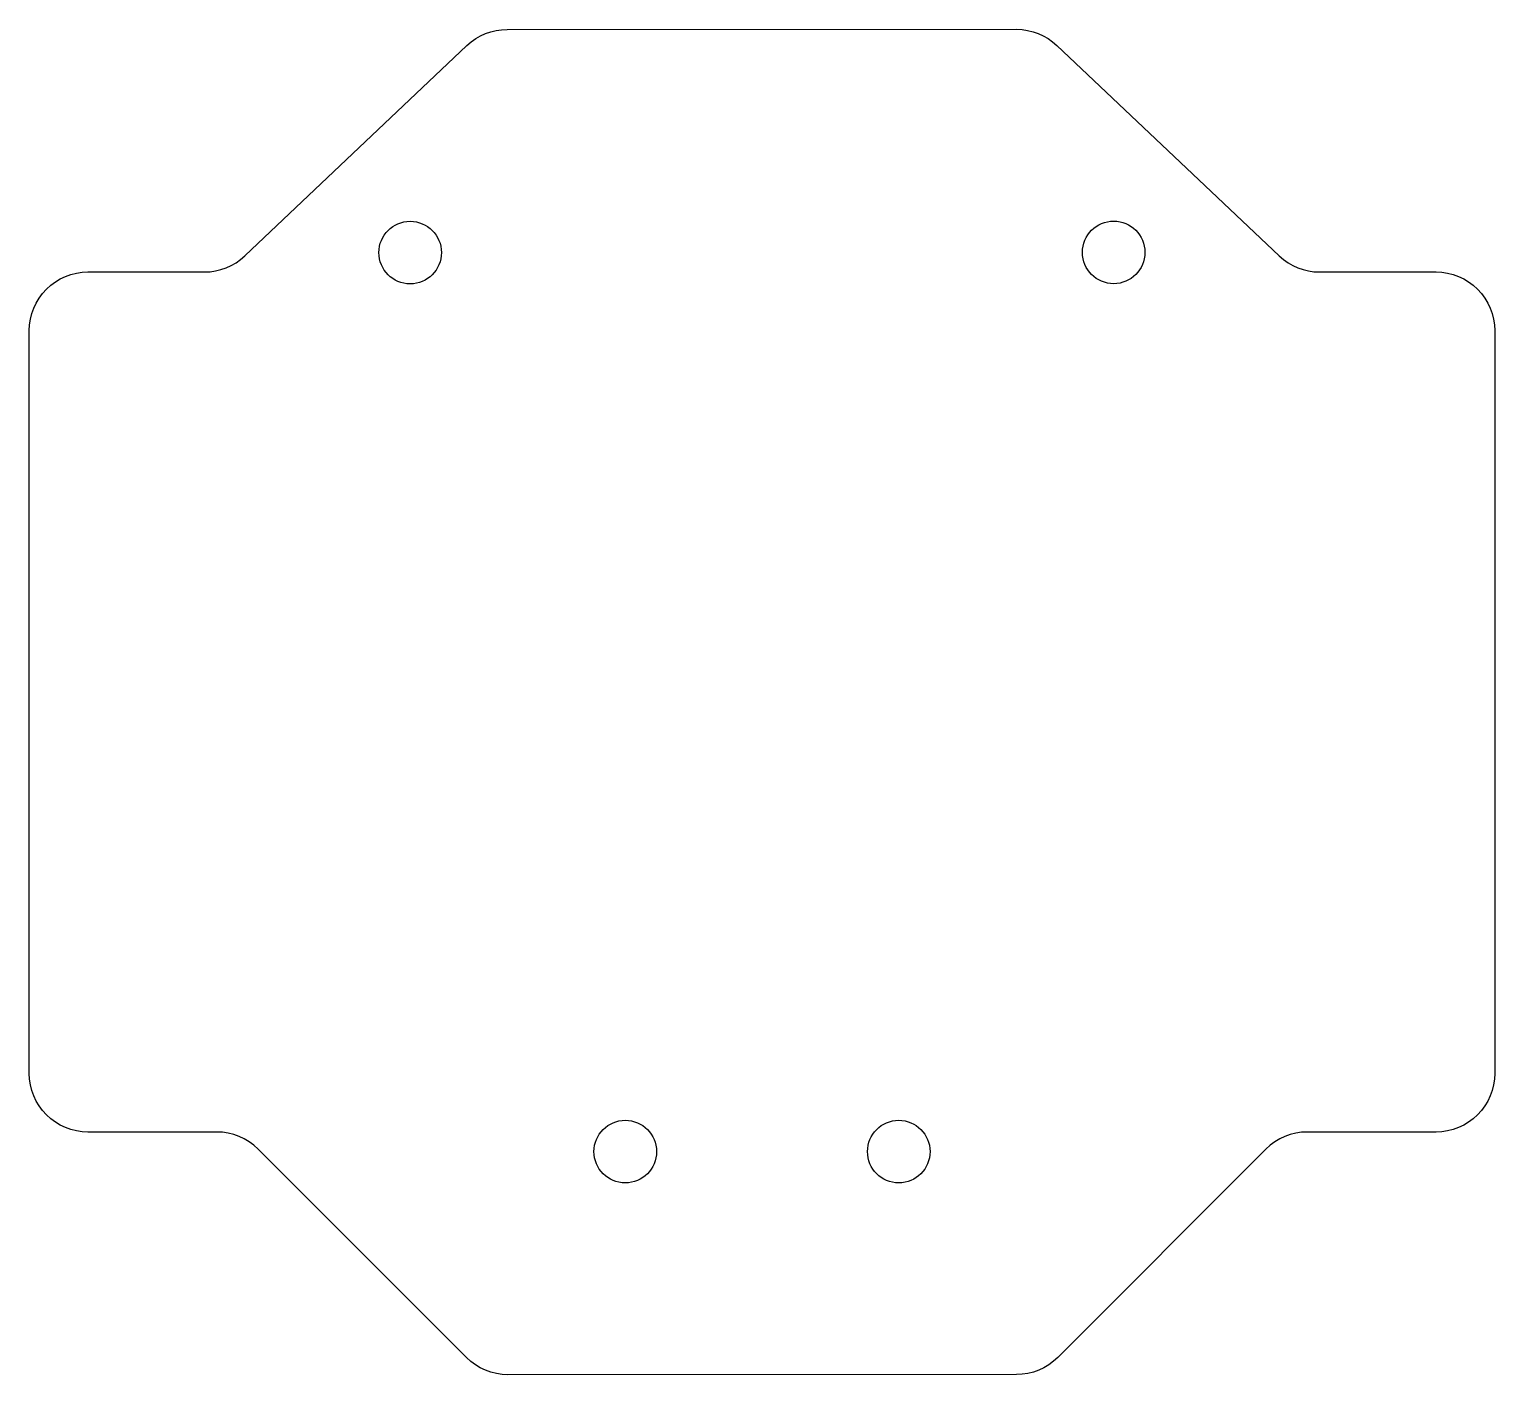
# Model space of a CAD drawing. Header units: millimetres. Extents: x -41 to 34, y -26.6 to 42.2.
import ezdxf

# ---------------------------------------------------------------- set-up
doc = ezdxf.new("R2010")
doc.units = ezdxf.units.MM
doc.layers.get('0').update_dxf_attribs({"linetype": 'CONTINUOUS'})

msp = doc.modelspace()

# ---------------------------------------------------------------- linework, layer by layer
msp.add_lwpolyline([(11.637, -25.74, -0.198912), (9.516, -26.619), (-16.507, -26.624, -0.198912), (-18.628, -25.745), (-29.289, -15.088, 0.198868), (-31.41, -14.21), (-38.001, -14.21, -0.414214), (-41.001, -11.21), (-41.001, 26.79, -0.414214), (-38.001, 29.79), (-32.036, 29.79, 0.191837), (-29.973, 30.612), (-18.603, 41.379, -0.191793), (-16.541, 42.2), (9.526, 42.205, -0.19179), (11.589, 41.384), (22.973, 30.611, 0.191746), (25.035, 29.79), (30.999, 29.79, -0.414214), (33.999, 26.79), (33.999, -11.21, -0.414214), (30.999, -14.21), (24.406, -14.21, 0.198956), (22.285, -15.089)], format="xyb", close=True)
for centre in [(-21.509, 30.784), (14.499, 30.79), (-10.501, -15.21), (3.499, -15.21)]:
    msp.add_circle(centre, 1.6)

doc.saveas('drawing.dxf')
